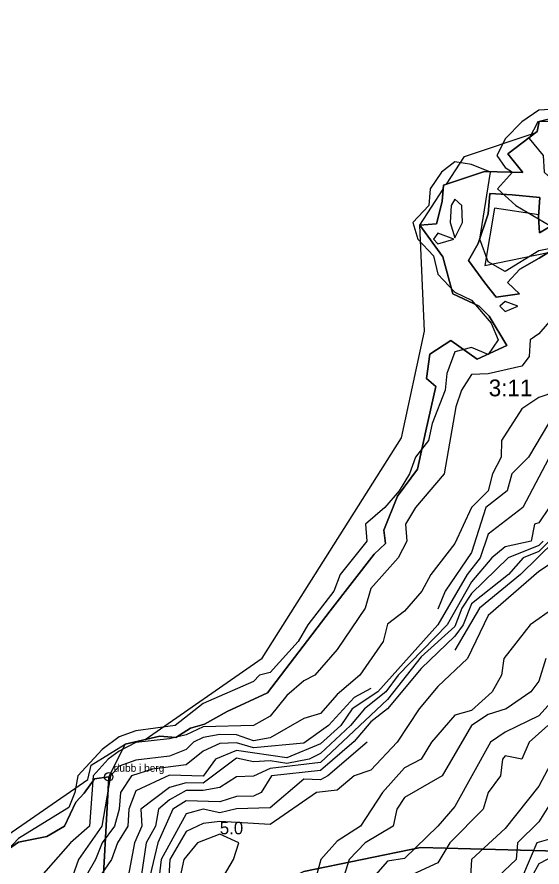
# Model space of a CAD drawing. Header units: metres. Extents: x 304729 to 308942, y 6403920 to 6405836.
# Drawn here: x 305201.8 to 305264.4, y 6404433.1 to 6404534.5 of the extents above; entities that cross this region are included whole.
import ezdxf

# ---------------------------------------------------------------- set-up
doc = ezdxf.new("R2010")
doc.units = ezdxf.units.M
for name, color, linetype in [('FASTIGHETSGRANSER', 7, 'Continuous'), ('GRANSPUNKTER', 1, 'Continuous'), ('HOJDKURVOR_GRUND', 4, 'Continuous'), ('HOJDKURVOR_STOD', 6, 'Continuous'), ('HOJDKURVOR_TEXT', 2, 'Continuous'), ('TOMTBETECKNINGAR', 3, 'Continuous'), ('TOMTER_1945', 1, 'Continuous')]:
    doc.layers.add(name, color=color, linetype=linetype)

msp = doc.modelspace()

# ---------------------------------------------------------------- linework, layer by layer
at = {"layer": 'FASTIGHETSGRANSER'}
for points in [[(305193.891, 6404432.211), (305210.257, 6404443.571), (305210.679, 6404445.246), (305212.853, 6404446.606), (305214.707, 6404447.767), (305217.107, 6404448.326), (305231.062, 6404458.013), (305247.668, 6404484.297), (305250.377, 6404497.044), (305249.843, 6404509.655), (305249.821, 6404509.685), (305249.843, 6404509.687), (305252.619, 6404513.949), (305252.654, 6404514.434), (305253.015, 6404514.556), (305255.159, 6404517.848), (305263.593, 6404520.685), (305263.826, 6404520.863), (305264.079, 6404522.048), (305268.017, 6404522.173)], [(305199.48, 6404434.325), (305202.002, 6404436.093), (305205.385, 6404436.747), (305207.499, 6404437.971), (305208.863, 6404440.834), (305209.847, 6404441.942), (305211.08, 6404443.641), (305212.774, 6404443.875), (305214.706, 6404447.767), (305218.843, 6404448.732), (305220.758, 6404448.573), (305222.511, 6404449.667), (305224.172, 6404450.146), (305226.88, 6404451.665), (305231.681, 6404453.878), (305239.16, 6404463.681), (305244.408, 6404470.417), (305245.738, 6404471.723), (305245.567, 6404473.282), (305247.195, 6404477.368), (305249.578, 6404480.558), (305250.536, 6404485.128), (305251.738, 6404490.432), (305250.619, 6404491.384), (305251.048, 6404494.288), (305253.539, 6404495.904), (305256.689, 6404493.685), (305260.209, 6404495.303), (305258.111, 6404498.803), (305256.909, 6404500.005), (305253.771, 6404501.479), (305252.592, 6404505.915), (305249.821, 6404509.686), (305251.826, 6404509.837), (305252.513, 6404512.479), (305252.654, 6404514.434), (305257.54, 6404516.092), (305262.124, 6404515.968), (305260.34, 6404518.196), (305263.827, 6404520.864), (305264.079, 6404522.049), (305268.099, 6404522.176)], [(305268.099, 6404522.176), (305264.079, 6404522.049), (305263.827, 6404520.864), (305260.34, 6404518.196), (305262.124, 6404515.968), (305257.54, 6404516.092), (305252.654, 6404514.434), (305252.513, 6404512.479), (305251.826, 6404509.837), (305249.821, 6404509.686), (305252.592, 6404505.915), (305253.771, 6404501.479), (305256.909, 6404500.005), (305258.111, 6404498.803), (305260.209, 6404495.303), (305256.689, 6404493.685), (305253.539, 6404495.904), (305251.048, 6404494.288), (305250.619, 6404491.384), (305251.738, 6404490.432), (305250.536, 6404485.128), (305249.578, 6404480.558), (305247.195, 6404477.368), (305245.567, 6404473.282), (305245.738, 6404471.723), (305244.408, 6404470.417), (305239.16, 6404463.681), (305231.681, 6404453.878), (305226.88, 6404451.665), (305224.172, 6404450.146), (305222.511, 6404449.667), (305220.758, 6404448.573), (305218.843, 6404448.732), (305214.706, 6404447.767), (305212.774, 6404443.875), (305209.124, 6404377.064)], [(305265.712, 6404506.776), (305264.055, 6404505.747), (305261.769, 6404504.444), (305260.287, 6404502.844), (305261.721, 6404501.464), (305258.925, 6404501.082), (305257.597, 6404502.81), (305255.648, 6404505.476), (305256.789, 6404507.477), (305257.984, 6404511.012), (305258.178, 6404513.452), (305260.825, 6404513.296), (305264.142, 6404512.982), (305263.988, 6404510.67), (305264.106, 6404508.778), (305266.215, 6404510.022)], [(305266.215, 6404510.022), (305264.106, 6404508.778), (305263.988, 6404510.67), (305264.142, 6404512.982), (305260.825, 6404513.296), (305258.178, 6404513.452), (305257.984, 6404511.012), (305256.789, 6404507.477), (305255.648, 6404505.476), (305257.597, 6404502.81), (305258.925, 6404501.082), (305261.721, 6404501.464), (305260.287, 6404502.844), (305261.769, 6404504.444), (305264.055, 6404505.747), (305265.712, 6404506.776)], [(305266.215, 6404510.021), (305264.106, 6404508.778), (305263.987, 6404510.67), (305264.004, 6404510.922), (305258.746, 6404511.684), (305257.586, 6404504.874), (305265.114, 6404506.405)], [(305236.02, 6404432.576), (305249.911, 6404435.461), (305267.8, 6404434.948)]]:
    msp.add_lwpolyline(points, dxfattribs=at)
msp.add_lwpolyline([(305212.774, 6404443.875), (305211.08, 6404443.641), (305209.847, 6404441.942), (305208.863, 6404440.834), (305207.499, 6404437.971), (305205.385, 6404436.747), (305202.002, 6404436.093), (305199.48, 6404434.325), (305195.521, 6404431.313), (305193.274, 6404430.511), (305191.607, 6404431.096), (305186.796, 6404431.413), (305181.698, 6404431.669), (305176.937, 6404430.906), (305173.507, 6404428.526), (305172.855, 6404423.726), (305178.987, 6404385.387), (305187.018, 6404377.675), (305200.45, 6404377.223), (305200.46, 6404380.221), (305204.195, 6404380.125), (305203.996, 6404377.127), (305209.124, 6404377.064), (305212.774, 6404443.875)], close=True, dxfattribs=at)
at = {"layer": 'GRANSPUNKTER'}
msp.add_circle((305212.77, 6404443.88, 0.77), 0.5, dxfattribs=at)
at = {"layer": 'HOJDKURVOR_GRUND'}
for points in [[(305266, 6404514.78, 0.5), (305270, 6404515.67, 0.5), (305270.33, 6404516, 0.5), (305269.84, 6404518, 0.5), (305268.6, 6404520, 0.5), (305266.89, 6404522, 0.5), (305266, 6404522.52, 0.5), (305263.89, 6404522, 0.5), (305262.86, 6404520, 0.5), (305264.52, 6404518, 0.5), (305264.65, 6404516, 0.5), (305266, 6404514.78, 0.5)], [(305254, 6404508.17, 0.5), (305254.92, 6404510, 0.5), (305254.84, 6404512, 0.5), (305254, 6404512.76, 0.5), (305253.58, 6404512, 0.5), (305253.44, 6404510, 0.5), (305254, 6404508.17, 0.5)], [(305252, 6404507.44, 0.5), (305253.88, 6404508, 0.5), (305252, 6404508.73, 0.5), (305251.47, 6404508, 0.5), (305252, 6404507.44, 0.5)], [(305260, 6404499.38, 0.5), (305261.5, 6404500, 0.5), (305260, 6404500.55, 0.5), (305259.36, 6404500, 0.5), (305260, 6404499.38, 0.5)], [(305266, 6404499.03, 0.5), (305264, 6404496.72, 0.5), (305263, 6404496, 0.5), (305262.88, 6404494, 0.5), (305262, 6404492.84, 0.5), (305258, 6404491.93, 0.5), (305256, 6404491.88, 0.5), (305254.8, 6404490, 0.5), (305254.13, 6404488, 0.5), (305252.73, 6404480, 0.5), (305249.33, 6404476, 0.5), (305248.15, 6404474, 0.5), (305248.27, 6404472, 0.5), (305247.25, 6404470, 0.5), (305244, 6404466.35, 0.5), (305243.33, 6404464, 0.5), (305240, 6404459.08, 0.5), (305237.33, 6404456, 0.5), (305236, 6404455.31, 0.5), (305234, 6404453.56, 0.5), (305232, 6404451.1, 0.5), (305230, 6404450, 0.5), (305224, 6404449.83, 0.5), (305222, 6404448.88, 0.5), (305220, 6404448.39, 0.5), (305216, 6404447.96, 0.5), (305214, 6404446.94, 0.5), (305212.69, 6404446, 0.5), (305210.92, 6404444, 0.5), (305210.47, 6404438, 0.5), (305208.22, 6404436, 0.5), (305204.67, 6404432, 0.5)], [(305266, 6404489.8, 1), (305264, 6404489.12, 1), (305262, 6404487.78, 1), (305259.59, 6404484, 1), (305259.54, 6404482, 1), (305258.51, 6404480, 1), (305258, 6404478, 1), (305256, 6404476, 1), (305254, 6404471.69, 1), (305251.16, 6404468, 1), (305250.07, 6404466, 1), (305248, 6404463.65, 1), (305246, 6404462.1, 1), (305245.48, 6404460, 1), (305242.69, 6404456, 1), (305240, 6404453.71, 1), (305238, 6404451.42, 1), (305236, 6404450.84, 1), (305232, 6404448.52, 1), (305230, 6404448.18, 1), (305228, 6404448.88, 1), (305226, 6404448.92, 1), (305224, 6404448.58, 1), (305222.85, 6404448, 1), (305222, 6404447.13, 1), (305220, 6404446.32, 1), (305216, 6404445.87, 1), (305214, 6404445.16, 1), (305212.96, 6404444, 1), (305211.94, 6404438, 1), (305209.16, 6404434, 1), (305208, 6404430.77, 1)], [(305265.18, 6404486, 1.5), (305262.79, 6404482, 1.5), (305260.81, 6404480, 1.5), (305260.24, 6404478, 1.5), (305257.72, 6404476, 1.5), (305256, 6404470.64, 1.5), (305252.86, 6404466, 1.5), (305252, 6404463.89, 1.5)], [(305266.31, 6404484, 2), (305262.1, 6404476, 2), (305258, 6404472.8, 2), (305257.04, 6404470, 2), (305255.47, 6404468, 2), (305252, 6404462, 2), (305244.82, 6404454, 2), (305241.77, 6404452, 2), (305240.43, 6404450, 2), (305238, 6404447.79, 2), (305234, 6404446.12, 2), (305228, 6404447.01, 2), (305225.5, 6404446, 2), (305224, 6404443.97, 2), (305220, 6404444.06, 2), (305216, 6404442.22, 2), (305215.15, 6404440, 2), (305215.05, 6404438, 2), (305213.81, 6404436, 2), (305213.11, 6404434, 2), (305208.96, 6404428, 2)], [(305272, 6404479.48, 4), (305269.96, 6404476, 4), (305261.83, 6404468, 4), (305256.94, 6404464, 4), (305254, 6404459, 4)], [(305264.53, 6404472, 3), (305264, 6404471.48, 3), (305260.36, 6404470, 3), (305256, 6404465.73, 3), (305254.83, 6404464, 3), (305254, 6404461.81, 3), (305250, 6404458.19, 3), (305246, 6404453.1, 3), (305238, 6404445.58, 3), (305232, 6404444.86, 3), (305230, 6404443.94, 3), (305228, 6404443.89, 3), (305226, 6404442.62, 3), (305224, 6404442.23, 3), (305222, 6404442.25, 3), (305220, 6404441.15, 3), (305218.7, 6404440, 3), (305218.33, 6404438, 3), (305217.24, 6404436, 3), (305216.63, 6404432, 3)], [(305265.26, 6404472, 3.5), (305264, 6404470.75, 3.5), (305262.14, 6404470, 3.5), (305260.4, 6404468, 3.5), (305256, 6404464.51, 3.5), (305254.99, 6404462, 3.5), (305254, 6404460.64, 3.5), (305250, 6404456.81, 3.5), (305246, 6404451.97, 3.5), (305244, 6404450.42, 3.5), (305242, 6404448.09, 3.5), (305238, 6404444.63, 3.5), (305232.18, 6404444, 3.5), (305230.94, 6404442, 3.5), (305230, 6404441.56, 3.5), (305228, 6404441.53, 3.5), (305226, 6404440.9, 3.5), (305222, 6404441.01, 3.5), (305220.39, 6404440, 3.5), (305218.61, 6404436, 3.5), (305217.65, 6404432, 3.5)], [(305266, 6404469.68, 4.5), (305264, 6404468.37, 4.5), (305258, 6404463.13, 4.5), (305255.5, 6404458, 4.5), (305252, 6404454.63, 4.5), (305249.75, 6404452, 4.5), (305247.14, 6404448, 4.5), (305244, 6404444.67, 4.5), (305242, 6404444, 4.5), (305240, 6404442.3, 4.5), (305237.53, 6404442, 4.5), (305232, 6404438.19, 4.5), (305226, 6404438.53, 4.5), (305224, 6404438.31, 4.5), (305222, 6404437.35, 4.5), (305220.03, 6404434, 4.5), (305219.93, 6404432, 4.5)], [(305264.87, 6404458, 5.5), (305264, 6404455.27, 5.5), (305263.07, 6404454, 5.5), (305260.12, 6404452, 5.5), (305258, 6404451.31, 5.5), (305256, 6404450, 5.5), (305252.5, 6404444, 5.5), (305248, 6404441.42, 5.5), (305247.08, 6404440, 5.5), (305246.67, 6404438, 5.5), (305243.31, 6404436, 5.5), (305241.42, 6404434, 5.5), (305240.78, 6404432, 5.5)], [(305244, 6404454.39, 1.5), (305242, 6404453.34, 1.5), (305238.95, 6404450, 1.5), (305236, 6404447.89, 1.5), (305230, 6404447.33, 1.5), (305228, 6404447.91, 1.5), (305226, 6404447.84, 1.5), (305224, 6404446.92, 1.5), (305222, 6404445.32, 1.5), (305218, 6404444.77, 1.5), (305215.47, 6404444, 1.5), (305214.17, 6404442, 1.5), (305214.02, 6404440, 1.5), (305213.45, 6404438, 1.5), (305211.97, 6404436, 1.5), (305211.17, 6404434, 1.5), (305208.9, 6404430, 1.5)], [(305266.6, 6404454, 6), (305264, 6404451.13, 6), (305260, 6404449.22, 6), (305258.25, 6404448, 6), (305254, 6404440.32, 6), (305252, 6404438, 6), (305248, 6404434.15, 6), (305246, 6404433.81, 6), (305244, 6404431.54, 6)], [(305265.1, 6404450, 6.5), (305262.87, 6404448, 6.5), (305262, 6404446, 6.5), (305260, 6404446.36, 6.5), (305259.69, 6404446, 6.5), (305259.45, 6404444, 6.5), (305258, 6404442, 6.5), (305257.4, 6404440, 6.5), (305253.4, 6404436, 6.5), (305252, 6404433.61, 6.5), (305248.43, 6404432, 6.5)], [(305243.56, 6404448, 4), (305238.87, 6404444, 4), (305238, 6404443.52, 4), (305236, 6404443.61, 4), (305232, 6404440.17, 4), (305228, 6404440.06, 4), (305226, 6404439.58, 4), (305224, 6404440, 4), (305222, 6404439.46, 4), (305219, 6404434, 4), (305218.77, 6404432, 4)], [(305265.72, 6404446, 7), (305264, 6404442.75, 7), (305260, 6404437.73, 7), (305256, 6404434, 7), (305255.88, 6404432, 7)], [(305266, 6404436.64, 8), (305263.77, 6404436, 8), (305262.07, 6404432, 8)], [(305266, 6404434.55, 8.5), (305264, 6404433.51, 8.5), (305263.18, 6404432, 8.5)]]:
    msp.add_polyline3d(points, dxfattribs=at)
at = {"layer": 'HOJDKURVOR_STOD'}
for points in [[(305266, 6404509.25, 0), (305267.09, 6404510, 0), (305268.78, 6404512, 0), (305272.28, 6404514, 0), (305273.13, 6404516, 0), (305272.28, 6404518, 0), (305270, 6404521.11, 0), (305269, 6404522, 0), (305268, 6404522.73, 0), (305266, 6404523.5, 0), (305264, 6404523.39, 0), (305262, 6404522, 0), (305260.06, 6404520, 0), (305259, 6404518, 0), (305260, 6404516.56, 0), (305260.88, 6404516, 0), (305259.11, 6404514, 0), (305261.27, 6404512, 0), (305266, 6404509.25, 0)], [(305268, 6404507.42, 0), (305264, 6404506.61, 0), (305260, 6404504.14, 0), (305258, 6404505.29, 0), (305256.98, 6404508, 0), (305258.25, 6404516, 0), (305256, 6404516.9, 0), (305254, 6404517.22, 0), (305252.42, 6404516, 0), (305251.07, 6404514, 0), (305250.92, 6404512, 0), (305249, 6404510, 0), (305249.62, 6404508, 0), (305251.47, 6404506, 0), (305252, 6404503.84, 0), (305254, 6404501.67, 0), (305256, 6404500.73, 0), (305258.33, 6404498, 0), (305259.17, 6404496, 0), (305258, 6404494.25, 0), (305256, 6404495.09, 0), (305254, 6404494.57, 0), (305253.05, 6404492, 0), (305252.87, 6404490, 0), (305251.32, 6404486, 0), (305250.89, 6404484, 0), (305249.32, 6404482, 0), (305248.61, 6404480, 0), (305247.38, 6404478, 0), (305245.68, 6404476, 0), (305243.38, 6404474, 0), (305243.52, 6404472, 0), (305240.33, 6404468, 0), (305239.6, 6404466, 0), (305236.5, 6404462, 0), (305235.36, 6404460, 0), (305232, 6404456.3, 0), (305230.75, 6404456, 0), (305230, 6404455.25, 0), (305224, 6404452.62, 0), (305220.67, 6404450, 0), (305216, 6404449.36, 0), (305214, 6404448.65, 0), (305212, 6404447.14, 0), (305209.07, 6404444, 0), (305208.71, 6404442, 0), (305208, 6404440.22, 0), (305202, 6404436.52, 0), (305198, 6404432.32, 0)], [(305265.25, 6404476, 2.5), (305264, 6404474.18, 2.5), (305263.5, 6404474, 2.5), (305263.1, 6404472, 2.5), (305260, 6404471.31, 2.5), (305258.4, 6404470, 2.5), (305256, 6404467.13, 2.5), (305253.09, 6404462, 2.5), (305247.26, 6404456, 2.5), (305245.8, 6404454, 2.5), (305243.24, 6404452, 2.5), (305241.57, 6404450, 2.5), (305238, 6404446.64, 2.5), (305236.67, 6404446, 2.5), (305234, 6404445.48, 2.5), (305232, 6404445.78, 2.5), (305230, 6404445.66, 2.5), (305228, 6404446.11, 2.5), (305224, 6404443.1, 2.5), (305222, 6404443.16, 2.5), (305220, 6404442.6, 2.5), (305216.6, 6404440, 2.5), (305216.71, 6404438, 2.5), (305215.84, 6404436, 2.5), (305215.1, 6404432, 2.5)], [(305265.8, 6404464, 5), (305263, 6404462, 5), (305259.86, 6404458, 5), (305259.58, 6404456, 5), (305258.46, 6404454, 5), (305256, 6404451.79, 5), (305254, 6404451.21, 5), (305251.24, 6404448, 5), (305250, 6404446, 5), (305248, 6404444.96, 5), (305245.4, 6404442, 5), (305242.75, 6404438, 5), (305240, 6404436.21, 5), (305238.06, 6404434, 5), (305237.5, 6404432, 5)], [(305266, 6404441.68, 7.5), (305264, 6404438.49, 7.5), (305261.48, 6404436, 7.5), (305261.32, 6404434, 7.5), (305259.17, 6404432, 7.5)], [(305222, 6404430.26, 5), (305224, 6404430.79, 5), (305226.44, 6404432, 5), (305227.65, 6404434, 5), (305228.27, 6404436, 5), (305226, 6404437.02, 5), (305223.36, 6404436, 5), (305221.73, 6404434, 5), (305221.27, 6404432, 5), (305222, 6404430.26, 5)]]:
    msp.add_polyline3d(points, dxfattribs=at)
at = {"layer": 'TOMTER_1945'}
msp.add_lwpolyline([(305425.875, 6404616.253), (305248.461, 6404753.573), (305303.116, 6404503.47), (305316.575, 6404485.191), (305313.732, 6404477.211), (305285.719, 6404454.7), (305267.8, 6404434.948), (305249.911, 6404435.461), (305236.02, 6404432.576), (305214.482, 6404421.786), (305212.247, 6404376.387), (305214.633, 6404365.163), (305226.936, 6404341.428), (305229.028, 6404309.252), (305225.71, 6404292.682), (305225.199, 6404285.541), (305227.947, 6404267.373), (305225.795, 6404266.132), (305223.571, 6404242.977), (305222.116, 6404227.828)], dxfattribs=at)

# ---------------------------------------------------------------- texts
at = {"layer": 'GRANSPUNKTER'}
msp.add_text('dubb i berg', height=0.9, dxfattribs=at).set_placement((305213.37, 6404444.48, 0.77))
at = {"layer": 'HOJDKURVOR_TEXT'}
msp.add_text('5.0', height=1.5, dxfattribs=at).set_placement((305226, 6404437.02, 5))
at = {"layer": 'TOMTBETECKNINGAR'}
msp.add_text('3:11', height=2, dxfattribs=at).set_placement((305258.048, 6404489.261))

doc.saveas('drawing.dxf')
